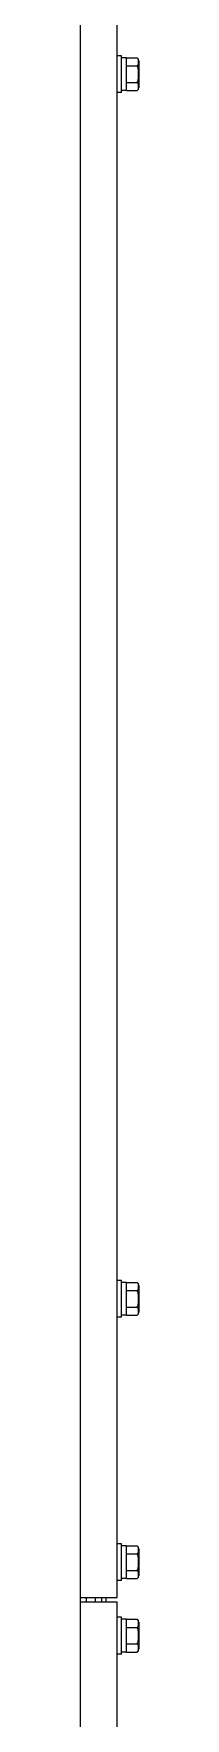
# Model space of a CAD drawing. Header units: millimetres. Extents: x 55614 to 110757, y -66981 to -47484.
# Drawn here: x 89659 to 89678, y -56748 to -56198 of the extents above; entities that cross this region are included whole.
import ezdxf

# ---------------------------------------------------------------- set-up
doc = ezdxf.new("R2010")
doc.units = ezdxf.units.MM
for name, color, linetype in [('2401-00300-M6-16HWMC_0', 7, 'Continuous'), ('4212-68099_1_0', 7, 'Continuous'), ('4212-73754_1_0', 7, 'Continuous'), ('4212-73755_1_0', 7, 'Continuous'), ('4212-KH012_041_0', 7, 'Continuous')]:
    doc.layers.add(name, color=color, linetype=linetype)
doc.layers.add('THICK', color=7, linetype='Continuous', lineweight=0)

# ---------------------------------------------------------------- blocks, each defined once
blk = doc.blocks.new('2-1725')
at = {"layer": '2401-00300-M6-16HWMC_0', "color": 7, "linetype": 'Continuous'}
for p, q in [((-17184.18, -72069.95), (-17185.63, -72069.95)), ((-17184.18, -72081.95), (-17184.18, -72069.95)), ((-17182.53, -72070.57), (-17184.18, -72070.57)), ((-17182.53, -72081.32), (-17182.53, -72070.57)), ((-17182.53, -72070.59), (-17179.05, -72070.59)), ((-17178.53, -72071.59), (-17178.53, -72080.3)), ((-17182.53, -72073.27), (-17179.05, -72073.27)), ((-17184.18, -72081.95), (-17185.63, -72081.95)), ((-17182.53, -72081.32), (-17184.18, -72081.32)), ((-17182.53, -72078.62), (-17179.05, -72078.62)), ((-17182.53, -72081.3), (-17179.05, -72081.3)), ((-17184.18, -72469.95), (-17185.63, -72469.95)), ((-17184.18, -72481.95), (-17184.18, -72469.95)), ((-17182.53, -72470.57), (-17184.18, -72470.57)), ((-17182.53, -72481.32), (-17182.53, -72470.57)), ((-17182.53, -72470.59), (-17179.05, -72470.59)), ((-17182.53, -72473.27), (-17179.05, -72473.27)), ((-17178.53, -72471.59), (-17178.53, -72480.3)), ((-17182.53, -72478.62), (-17179.05, -72478.62)), ((-17184.18, -72481.95), (-17185.63, -72481.95)), ((-17182.53, -72481.32), (-17184.18, -72481.32)), ((-17182.53, -72481.3), (-17179.05, -72481.3)), ((-17184.18, -72555.95), (-17185.63, -72555.95)), ((-17184.18, -72567.95), (-17184.18, -72555.95)), ((-17182.53, -72556.57), (-17184.18, -72556.57)), ((-17182.53, -72567.32), (-17182.53, -72556.57)), ((-17182.53, -72556.59), (-17179.05, -72556.59)), ((-17182.53, -72559.27), (-17179.05, -72559.27)), ((-17178.53, -72557.59), (-17178.53, -72566.3)), ((-17182.53, -72564.62), (-17179.05, -72564.62)), ((-17184.18, -72567.95), (-17185.63, -72567.95)), ((-17182.53, -72567.32), (-17184.18, -72567.32)), ((-17182.53, -72567.3), (-17179.05, -72567.3)), ((-17184.18, -72579.95), (-17185.63, -72579.95)), ((-17184.18, -72591.95), (-17184.18, -72579.95)), ((-17182.53, -72580.57), (-17184.18, -72580.57)), ((-17182.53, -72591.32), (-17182.53, -72580.57)), ((-17182.53, -72580.59), (-17179.05, -72580.59)), ((-17182.53, -72583.27), (-17179.05, -72583.27)), ((-17178.53, -72581.59), (-17178.53, -72590.3)), ((-17182.53, -72588.62), (-17179.05, -72588.62)), ((-17184.18, -72591.95), (-17185.63, -72591.95)), ((-17182.53, -72591.32), (-17184.18, -72591.32)), ((-17182.53, -72591.3), (-17179.05, -72591.3))]:
    blk.add_line(p, q, dxfattribs=at)
for centre, start, end in [((-17179.75, -72071.59), 0, 55.052), ((-17179.75, -72080.3), 304.948, 0), ((-17179.75, -72471.59), 0, 55.052), ((-17179.75, -72480.3), 304.948, 0), ((-17179.75, -72557.59), 0, 55.052), ((-17179.75, -72566.3), 304.948, 0), ((-17179.75, -72581.59), 0, 55.052), ((-17179.75, -72590.3), 304.948, 0)]:
    blk.add_arc(centre, 1.22, start, end, dxfattribs=at)
for points, knots in [([(-17179.05, -72073.27), (-17178.94, -72073.19), (-17178.75, -72072.99), (-17178.58, -72072.52), (-17178.56, -72071.93), (-17178.58, -72071.34), (-17178.75, -72070.87), (-17178.94, -72070.67), (-17179.05, -72070.59)], [0, 0, 0, 0, 0.143491, 0.266268, 0.499999, 0.733731, 0.856509, 1, 1, 1, 1]), ([(-17179.05, -72078.62), (-17178.79, -72078.25), (-17178.59, -72077.31), (-17178.56, -72075.95), (-17178.59, -72074.58), (-17178.79, -72073.64), (-17179.05, -72073.27)], [0, 0, 0, 0, 0.248888, 0.499999, 0.75111, 1, 1, 1, 1]), ([(-17179.05, -72081.3), (-17178.94, -72081.22), (-17178.75, -72081.02), (-17178.58, -72080.55), (-17178.56, -72079.96), (-17178.58, -72079.38), (-17178.75, -72078.91), (-17178.94, -72078.7), (-17179.05, -72078.62)], [0, 0, 0, 0, 0.14349, 0.266269, 0.5, 0.733731, 0.856508, 1, 1, 1, 1]), ([(-17179.05, -72473.27), (-17178.94, -72473.19), (-17178.75, -72472.99), (-17178.58, -72472.52), (-17178.56, -72471.93), (-17178.58, -72471.34), (-17178.75, -72470.87), (-17178.94, -72470.67), (-17179.05, -72470.59)], [0, 0, 0, 0, 0.143491, 0.266268, 0.499999, 0.733731, 0.856509, 1, 1, 1, 1]), ([(-17179.05, -72478.62), (-17178.79, -72478.25), (-17178.59, -72477.31), (-17178.56, -72475.95), (-17178.59, -72474.58), (-17178.79, -72473.64), (-17179.05, -72473.27)], [0, 0, 0, 0, 0.248888, 0.499999, 0.75111, 1, 1, 1, 1]), ([(-17179.05, -72481.3), (-17178.94, -72481.22), (-17178.75, -72481.02), (-17178.58, -72480.55), (-17178.56, -72479.96), (-17178.58, -72479.38), (-17178.75, -72478.91), (-17178.94, -72478.7), (-17179.05, -72478.62)], [0, 0, 0, 0, 0.14349, 0.266269, 0.5, 0.733731, 0.856508, 1, 1, 1, 1]), ([(-17179.05, -72559.27), (-17178.94, -72559.19), (-17178.75, -72558.99), (-17178.58, -72558.52), (-17178.56, -72557.93), (-17178.58, -72557.34), (-17178.75, -72556.87), (-17178.94, -72556.67), (-17179.05, -72556.59)], [0, 0, 0, 0, 0.143491, 0.266268, 0.499999, 0.733731, 0.856509, 1, 1, 1, 1]), ([(-17179.05, -72564.62), (-17178.79, -72564.25), (-17178.59, -72563.31), (-17178.56, -72561.95), (-17178.59, -72560.58), (-17178.79, -72559.64), (-17179.05, -72559.27)], [0, 0, 0, 0, 0.248888, 0.499999, 0.75111, 1, 1, 1, 1]), ([(-17179.05, -72567.3), (-17178.94, -72567.22), (-17178.75, -72567.02), (-17178.58, -72566.55), (-17178.56, -72565.96), (-17178.58, -72565.38), (-17178.75, -72564.91), (-17178.94, -72564.7), (-17179.05, -72564.62)], [0, 0, 0, 0, 0.14349, 0.266269, 0.5, 0.733731, 0.856508, 1, 1, 1, 1]), ([(-17179.05, -72583.27), (-17178.94, -72583.19), (-17178.75, -72582.99), (-17178.58, -72582.52), (-17178.56, -72581.93), (-17178.58, -72581.34), (-17178.75, -72580.87), (-17178.94, -72580.67), (-17179.05, -72580.59)], [0, 0, 0, 0, 0.143491, 0.266268, 0.499999, 0.733731, 0.856509, 1, 1, 1, 1]), ([(-17179.05, -72588.62), (-17178.79, -72588.25), (-17178.59, -72587.31), (-17178.56, -72585.95), (-17178.59, -72584.58), (-17178.79, -72583.64), (-17179.05, -72583.27)], [0, 0, 0, 0, 0.248888, 0.499999, 0.75111, 1, 1, 1, 1]), ([(-17179.05, -72591.3), (-17178.94, -72591.22), (-17178.75, -72591.02), (-17178.58, -72590.55), (-17178.56, -72589.96), (-17178.58, -72589.38), (-17178.75, -72588.91), (-17178.94, -72588.7), (-17179.05, -72588.62)], [0, 0, 0, 0, 0.14349, 0.266269, 0.5, 0.733731, 0.856508, 1, 1, 1, 1])]:
    blk.add_open_spline(points, degree=3, knots=knots, dxfattribs=at)
at = {"layer": '4212-68099_1_0', "color": 7, "linetype": 'Continuous'}
blk.add_line((-17197.63, -71550.95), (-17197.63, -73625.95), dxfattribs=at)
at = {"layer": '4212-73754_1_0', "color": 7, "linetype": 'Continuous'}
for p, q in [((-17185.63, -72573.45), (-17185.63, -71552.65)), ((-17197.63, -72573.45), (-17185.63, -72573.45))]:
    blk.add_line(p, q, dxfattribs=at)
at = {"layer": '4212-73755_1_0', "color": 7, "linetype": 'Continuous'}
for p, q in [((-17197.63, -72574.95), (-17185.63, -72574.95)), ((-17190.63, -72574.75), (-17190.63, -72573.45)), ((-17189.13, -72574.75), (-17189.13, -72573.45)), ((-17185.63, -73626.45), (-17185.63, -72574.95))]:
    blk.add_line(p, q, dxfattribs=at)
for radius, end in [(1.7, 186.7683), (0.2, 270)]:
    blk.add_arc((-17188.93, -72574.75), radius, 180, end, dxfattribs=at)
at = {"layer": '4212-KH012_041_0', "color": 7, "linetype": 'Continuous'}
for p, q in [((-17195.63, -72574.95), (-17195.63, -72573.45)), ((-17192.63, -72574.95), (-17192.63, -72573.45))]:
    blk.add_line(p, q, dxfattribs=at)
blk = doc.blocks.new('RY76UI67U656')
at = {"layer": 'THICK', "lineweight": -3}
blk.add_blockref('2-1725', (50060.59, -17829.34), dxfattribs=at)

msp = doc.modelspace()

# ---------------------------------------------------------------- block references
at = {"layer": 'THICK', "lineweight": -3}
msp.add_blockref('RY76UI67U656', (56795.929, 33694.033), dxfattribs=at)

doc.saveas('drawing.dxf')
